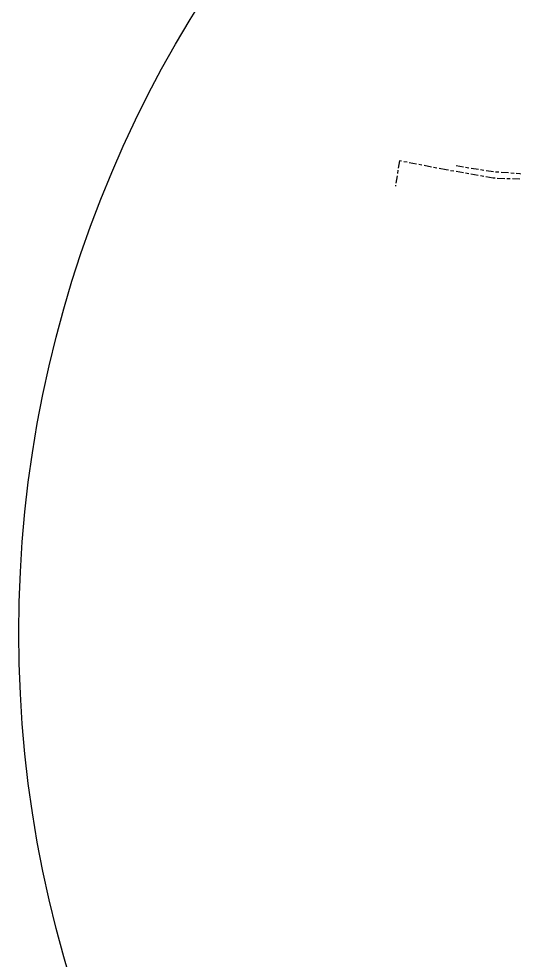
# Model space of a CAD drawing. Header units: metres. Extents: x 297818 to 299097, y 6264861 to 6266140.
# Drawn here: x 297818 to 298086, y 6265324 to 6265833 of the extents above; entities that cross this region are included whole.
import ezdxf

# ---------------------------------------------------------------- set-up
doc = ezdxf.new("R2010")
doc.units = ezdxf.units.M
doc.linetypes.add('Cable Exist UG', pattern=[8.2, 4, -1.2, 1.8, -1.2])
doc.layers.get('0').update_dxf_attribs({"color": 6})
doc.layers.add('Mains_HV_EXT', color=7, linetype='Continuous')
doc.layers.add('Mains_LV_EXT', color=7, linetype='Continuous')
doc.styles.get("Standard").update_dxf_attribs({"font": 'arial.ttf'})
doc.linetypes.add('Cable New UG', pattern='A,7,-0.25,["x",Standard,S=2,R=0,X=0.2,Y=-0.8],-2.1', length=9.35)

msp = doc.modelspace()

# ---------------------------------------------------------------- linework, layer by layer
at = {"color": 2, "linetype": 'Cable New UG', "ltscale": 0.5}
msp.add_circle((298457.33, 6265500.67), 639.42, dxfattribs=at)
at = {"layer": 'Mains_HV_EXT', "linetype": 'Cable Exist UG'}
msp.add_lwpolyline([(298219.49, 6265769.36), (298150.65, 6265752.85), (298123.77, 6265748.17), (298096.98, 6265745.49), (298074.39, 6265746.41), (298049.03, 6265750.88), (298023.65, 6265755.81), (298021.48, 6265742.08)], dxfattribs=at)
at = {"layer": 'Mains_LV_EXT', "linetype": 'Cable Exist UG', "flags": 128}
msp.add_lwpolyline([(298054.33, 6265753.29), (298060.23, 6265752.17), (298075.4, 6265749.91), (298090.94, 6265748.85), (298109.86, 6265749.23), (298120.98, 6265749.93), (298121.9, 6265750.14), (298123.71, 6265750.67), (298126.64, 6265751.16), (298172.35, 6265760.7)], dxfattribs=at)

doc.saveas('drawing.dxf')
